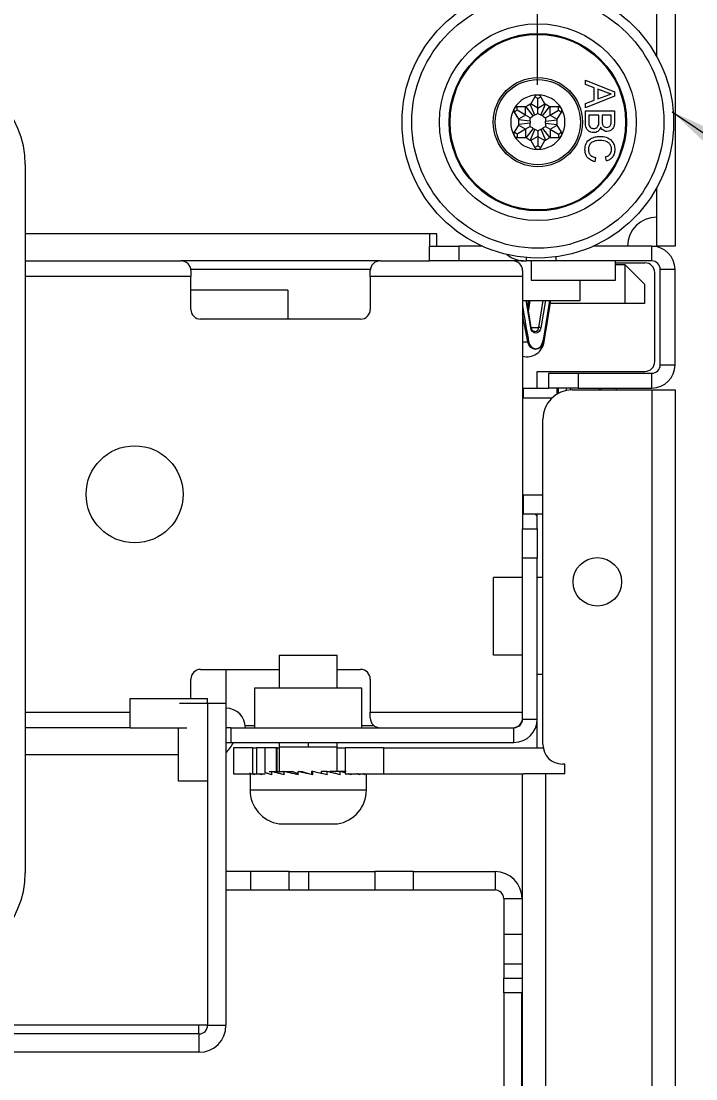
# Model space of a CAD drawing. Header units: inches. Extents: x 40138 to 76695, y -14500 to -5279.
# Drawn here: x 70982.1 to 71051.7, y -9862.7 to -9753.7 of the extents above; entities that cross this region are included whole.
import ezdxf

# ---------------------------------------------------------------- set-up
doc = ezdxf.new("R2010")
doc.units = ezdxf.units.IN
doc.header["$LTSCALE"] = 2
doc.header["$MEASUREMENT"] = 0
doc.header["$PDMODE"] = 35
doc.header["$PDSIZE"] = -1
doc.layers.add('M-ANNO-DIMS', color=7, linetype='Continuous', lineweight=13)
doc.layers.add('M-OBJECT-DETAILS', color=7, linetype='Continuous', lineweight=9)
doc.styles.get("Standard").update_dxf_attribs({"font": 'romans.shx', "width": 0.8})
doc.dimstyles.new('Details World Wide', dxfattribs={"dimscale": 4, "dimtxt": 4.5, "dimasz": 3.5, "dimexe": 0.75, "dimexo": 0.75, "dimgap": 0.75, "dimtad": 0, "dimtih": 1, "dimtoh": 1, "dimdec": 0, "dimzin": 4, "dimdsep": 46, "dimtxsty": 'Standard', "dimcen": 0, "dimclrd": 256, "dimclre": 256, "dimclrt": 256, "dimadec": 0, "dimazin": 1, "dimtfac": 1, "dimtdec": 0, "dimtmove": 0, "dimatfit": 3, "dimfxl": 1, "dimtolj": 1, "dimtzin": 0, "dimlwd": -1, "dimlwe": -1, "dimarcsym": 0})

# ---------------------------------------------------------------- blocks, each defined once
blk = doc.blocks.new('*D33')
at = {"layer": 'Defpoints', "color": 0, "transparency": 16777216}
for p in [(71035.34, -9493.65), (70465.04, -9763.25), (71035.34, -9763.25)]:
    blk.add_point(p, dxfattribs=at)
at = {"layer": 'M-ANNO-DIMS', "transparency": 16777216}
for p, q in [((70465.04, -9760.25), (70465.04, -9490.65)), ((71035.34, -9760.25), (71035.34, -9490.65)), ((70479.04, -9493.65), (70634.51, -9493.65)), ((71021.34, -9493.65), (70853.08, -9493.65))]:
    blk.add_line(p, q, dxfattribs=at)
for points in [[(70479.04, -9491.32), (70479.04, -9495.99), (70465.04, -9493.65)], [(71021.34, -9491.32), (71021.34, -9495.99), (71035.34, -9493.65)]]:
    blk.add_solid(points, dxfattribs=at)
at = {"layer": 'M-ANNO-DIMS', "transparency": 16777216, "insert": (70743.8, -9493.65), "char_height": 18, "attachment_point": 5}
blk.add_mtext('\\A1;570\\P [22.45]\\PLEVELING FEET\\PCENTER TO CENTER', dxfattribs=at)
blk = doc.blocks.new('*D68')
at = {"layer": 'Defpoints', "color": 0, "transparency": 16777216}
for p in [(70845.16, -9721.8), (71341.85, -9721.8), (70845.22, -10827.97)]:
    blk.add_point(p, dxfattribs=at)
at = {"layer": 'M-ANNO-DIMS', "transparency": 16777216}
for p, q in [((70848.16, -9721.8), (71344.85, -9721.8)), ((71341.85, -9735.8), (71341.85, -10095.97)), ((71341.85, -10813.97), (71341.85, -10159.4)), ((70848.22, -10827.97), (71344.85, -10827.97))]:
    blk.add_line(p, q, dxfattribs=at)
for points in [[(71339.51, -9735.8), (71344.18, -9735.8), (71341.85, -9721.8)], [(71339.51, -10813.97), (71344.18, -10813.97), (71341.85, -10827.97)]]:
    blk.add_solid(points, dxfattribs=at)
at = {"layer": 'M-ANNO-DIMS', "transparency": 16777216, "insert": (71341.85, -10127.69), "char_height": 18, "attachment_point": 5}
blk.add_mtext('\\A1;1106\\P [43.55]', dxfattribs=at)

msp = doc.modelspace()

# ---------------------------------------------------------------- linework, layer by layer
at = {"layer": 'M-OBJECT-DETAILS', "linetype": 'Continuous', "lineweight": 0}
for p, q in [((71047.623, -9752.739), (71047.623, -9757.322)), ((71040.273, -9759.767), (71043.273, -9760.958)), ((71040.273, -9760.215), (71040.273, -9759.767)), ((71041.196, -9760.557), (71040.273, -9760.215)), ((71041.196, -9761.836), (71041.196, -9760.557)), ((71042.373, -9760.991), (71041.543, -9760.684)), ((71041.543, -9760.684), (71041.543, -9761.708)), ((71043.273, -9760.958), (71043.273, -9761.435)), ((71035.061, -9763.364), (71034.593, -9762.259)), ((71035.068, -9761.477), (71034.64, -9762.217)), ((71035.373, -9762.64), (71034.64, -9762.217)), ((71035.373, -9761.653), (71035.068, -9761.477)), ((71035.373, -9761.653), (71035.679, -9761.477)), ((71035.373, -9762.64), (71035.373, -9761.653)), ((71035.373, -9762.64), (71036.106, -9762.217)), ((71036.106, -9762.217), (71035.679, -9761.477)), ((71035.686, -9763.364), (71036.154, -9762.259)), ((71043.273, -9761.435), (71040.273, -9762.626)), ((71040.273, -9762.177), (71041.196, -9761.836)), ((71040.273, -9762.626), (71040.273, -9762.177)), ((71041.543, -9761.708), (71042.331, -9761.417)), ((71033.254, -9762.877), (71032.949, -9763.053)), ((71032.949, -9763.053), (71033.376, -9763.793)), ((71033.254, -9762.877), (71033.254, -9762.524)), ((71034.109, -9763.37), (71033.254, -9762.877)), ((71034.109, -9763.37), (71033.376, -9763.793)), ((71034.109, -9763.37), (71034.109, -9762.524)), ((71034.573, -9763.638), (71034.109, -9763.37)), ((71034.892, -9763.461), (71034.169, -9762.503)), ((71035.373, -9763.176), (71035.373, -9762.64)), ((71035.855, -9763.461), (71036.578, -9762.503)), ((71036.174, -9763.638), (71036.638, -9763.37)), ((71036.638, -9763.37), (71036.638, -9762.524)), ((71036.638, -9763.37), (71037.492, -9762.877)), ((71036.638, -9763.37), (71037.371, -9763.793)), ((71037.371, -9763.793), (71037.798, -9763.053)), ((71037.492, -9762.877), (71037.492, -9762.524)), ((71037.492, -9762.877), (71037.798, -9763.053)), ((71040.273, -9762.946), (71043.273, -9762.946)), ((71040.273, -9764.072), (71040.273, -9762.946)), ((71040.62, -9763.369), (71040.62, -9764.079)), ((71041.658, -9763.369), (71040.62, -9763.369)), ((71041.658, -9764.03), (71041.658, -9763.369)), ((71042.004, -9763.369), (71042.004, -9763.988)), ((71042.927, -9763.369), (71042.004, -9763.369)), ((71042.927, -9763.941), (71042.927, -9763.369)), ((71043.273, -9762.946), (71043.273, -9764.069)), ((71033.376, -9764.407), (71032.949, -9765.147)), ((71034.109, -9764.83), (71033.376, -9764.407)), ((71034.579, -9764.002), (71033.388, -9763.855)), ((71034.579, -9764.198), (71033.388, -9764.345)), ((71034.573, -9764.562), (71034.109, -9764.83)), ((71036.167, -9764.002), (71037.358, -9763.855)), ((71036.167, -9764.198), (71037.358, -9764.345)), ((71036.174, -9764.562), (71036.638, -9764.83)), ((71036.638, -9764.83), (71037.371, -9764.407)), ((71037.798, -9765.147), (71037.371, -9764.407)), ((71033.254, -9765.324), (71032.949, -9765.147)), ((71034.109, -9764.83), (71033.254, -9765.324)), ((71033.254, -9765.324), (71033.254, -9765.677)), ((71034.109, -9764.83), (71034.109, -9765.677)), ((71034.892, -9764.739), (71034.169, -9765.697)), ((71035.061, -9764.837), (71034.593, -9765.941)), ((71035.373, -9765.56), (71034.64, -9765.984)), ((71035.373, -9765.024), (71035.373, -9765.56)), ((71035.373, -9765.56), (71035.373, -9766.547)), ((71035.373, -9765.56), (71036.106, -9765.984)), ((71035.686, -9764.837), (71036.154, -9765.941)), ((71035.855, -9764.739), (71036.578, -9765.697)), ((71036.638, -9764.83), (71037.492, -9765.324)), ((71036.638, -9764.83), (71036.638, -9765.677)), ((71037.492, -9765.324), (71037.798, -9765.147)), ((71037.492, -9765.324), (71037.492, -9765.677)), ((71034.64, -9765.984), (71035.068, -9766.724)), ((71035.373, -9766.547), (71035.068, -9766.724)), ((71035.373, -9766.547), (71035.679, -9766.724)), ((71035.679, -9766.724), (71036.106, -9765.984)), ((71041.332, -9767.754), (71041.234, -9768.177)), ((71042.44, -9768.1), (71042.349, -9767.677)), ((70982.52, -9768.455), (70982.52, -9841.455)), ((71047.623, -9770.878), (71047.623, -9776.881)), ((71024.97, -9775.614), (71024.22, -9775.614)), ((71024.22, -9775.614), (71024.22, -9776.881)), ((71024.97, -9776.881), (71024.97, -9775.614)), ((71024.22, -9778.4), (71024.22, -9776.881)), ((71024.22, -9776.881), (71027.22, -9776.881)), ((71027.22, -9776.881), (71027.22, -9778.4)), ((71029.66, -9776.881), (71027.22, -9776.881)), ((71047.112, -9776.881), (71041.087, -9776.881)), ((71047.112, -9776.881), (71047.623, -9776.881)), ((71047.112, -9778.4), (71047.112, -9776.881)), ((71027.22, -9778.4), (71024.22, -9778.4)), ((71033.22, -9778.4), (71027.22, -9778.4)), ((71033.22, -9778.4), (71033.22, -9778.285)), ((71033.896, -9778.4), (71033.22, -9778.4)), ((71034.22, -9778.4), (71034.201, -9778.051)), ((71034.22, -9778.4), (71034.22, -9778.053)), ((71037.22, -9778.4), (71034.22, -9778.4)), ((71034.67, -9778.4), (71034.67, -9780.4)), ((71037.22, -9777.978), (71037.22, -9778.4)), ((71047.112, -9778.4), (71037.22, -9778.4)), ((71043.37, -9780.4), (71043.37, -9778.4)), ((71043.37, -9778.601), (71046.42, -9778.601)), ((71044.376, -9778.803), (71043.37, -9778.803)), ((71033.801, -9779.4), (71033.801, -9780)), ((71034.67, -9780.4), (71039.02, -9780.4)), ((71039.02, -9780.4), (71043.37, -9780.4)), ((71008.7, -9819.022), (71008.7, -9822.423)), ((71008.7, -9819.022), (71011.7, -9819.022)), ((71011.7, -9819.022), (71014.7, -9819.022)), ((71014.7, -9822.423), (71014.7, -9819.022)), ((71000.601, -9820.503), (71008.7, -9820.503)), ((71003.22, -9820.503), (71003.22, -9824.003)), ((71014.7, -9820.503), (71017.101, -9820.503)), ((70999.601, -9823.503), (70999.601, -9821.503)), ((71006.175, -9822.423), (71006.175, -9826.503)), ((71017.225, -9822.423), (71006.175, -9822.423)), ((71017.225, -9826.503), (71017.225, -9822.423)), ((71018.101, -9821.503), (71018.101, -9824.903)), ((70993.323, -9823.503), (71001.323, -9823.503)), ((70993.323, -9826.503), (70993.323, -9823.503)), ((71001.323, -9824.003), (71001.323, -9823.503)), ((71001.323, -9824.003), (70998.423, -9824.003)), ((71003.22, -9824.003), (71001.323, -9824.003)), ((71018.101, -9825.503), (71018.101, -9824.903)), ((70993.323, -9826.503), (70999.191, -9826.503)), ((70998.323, -9832.003), (70998.323, -9826.503)), ((71003.72, -9826.503), (71003.22, -9826.503)), ((71003.72, -9826.503), (71003.72, -9828.022)), ((71006.175, -9826.304), (71005.21, -9826.304)), ((71018.503, -9826.304), (71017.225, -9826.304)), ((71003.22, -9828.022), (71003.72, -9828.022)), ((71004.001, -9828.595), (71004.001, -9831.252)), ((71006.001, -9828.595), (71004.001, -9828.595)), ((71006.001, -9831.252), (71006.001, -9828.595)), ((71006.001, -9828.595), (71006.364, -9828.595)), ((71006.364, -9828.595), (71006.364, -9831.252)), ((71007.271, -9828.595), (71006.364, -9828.595)), ((71008.408, -9828.595), (71007.271, -9828.595)), ((71007.271, -9831.147), (71007.271, -9828.595)), ((71008.501, -9828.595), (71008.408, -9828.595)), ((71008.408, -9828.595), (71008.408, -9831.022)), ((71008.501, -9831.022), (71008.501, -9828.595)), ((71008.501, -9828.595), (71008.7, -9828.595)), ((71008.7, -9828.022), (71008.7, -9828.522)), ((71008.7, -9828.522), (71008.7, -9831.022)), ((71011.7, -9828.522), (71008.7, -9828.522)), ((71011.7, -9828.022), (71011.7, -9828.522)), ((71014.7, -9828.522), (71011.7, -9828.522)), ((71014.7, -9828.522), (71014.7, -9828.022)), ((71014.7, -9831.022), (71014.7, -9828.522)), ((71014.7, -9828.595), (71015.501, -9828.595)), ((71015.501, -9828.595), (71015.501, -9831.252)), ((71019.501, -9828.595), (71015.501, -9828.595)), ((71019.501, -9831.252), (71019.501, -9828.595)), ((71007.658, -9831.022), (71008.45, -9831.022)), ((71007.952, -9831.359), (71007.952, -9831.022)), ((71007.952, -9831.022), (71009.16, -9831.022)), ((71009.235, -9831.051), (71009.16, -9831.022)), ((71009.235, -9831.359), (71009.235, -9831.022)), ((71009.235, -9831.022), (71010.029, -9831.022)), ((71010.673, -9831.244), (71010.029, -9831.022)), ((71010.673, -9831.359), (71010.673, -9831.022)), ((71010.673, -9831.022), (71011.004, -9831.022)), ((71011.632, -9831.23), (71011.004, -9831.022)), ((71012.022, -9831.022), (71012.022, -9831.359)), ((71012.175, -9831.022), (71012.022, -9831.022)), ((71012.175, -9831.359), (71012.175, -9831.022)), ((71013.02, -9831.022), (71013.02, -9831.214)), ((71013.648, -9831.022), (71013.02, -9831.022)), ((71013.648, -9831.359), (71013.648, -9831.022)), ((71013.936, -9831.022), (71013.936, -9831.092)), ((71014.998, -9831.022), (71013.936, -9831.022)), ((71015.623, -9831.022), (71014.71, -9831.022)), ((71014.998, -9831.359), (71014.998, -9831.022)), ((71015.501, -9831.163), (71014.998, -9831.022)), ((71015.623, -9831.022), (71015.296, -9831.022)), ((71001.323, -9832.003), (70998.323, -9832.003)), ((71004.001, -9831.252), (71006.001, -9831.252)), ((71005.7, -9831.252), (71005.7, -9832.922)), ((71005.761, -9831.359), (71005.761, -9831.252)), ((71006.001, -9831.252), (71006.364, -9831.252)), ((71006.159, -9831.359), (71006.159, -9831.252)), ((71006.364, -9831.252), (71007.271, -9831.252)), ((71006.905, -9831.359), (71006.905, -9831.252)), ((71015.501, -9831.252), (71019.501, -9831.252)), ((71016.141, -9831.359), (71016.141, -9831.252)), ((71017.005, -9831.359), (71017.005, -9831.252)), ((71017.536, -9831.359), (71017.536, -9831.252)), ((71017.7, -9831.359), (71017.7, -9831.252)), ((71017.7, -9832.922), (71017.7, -9831.337)), ((71005.7, -9832.922), (71011.7, -9832.922)), ((71011.7, -9832.922), (71017.7, -9832.922))]:
    msp.add_line(p, q, dxfattribs=at)
at = {"layer": 'M-OBJECT-DETAILS', "linetype": 'Continuous', "lineweight": 5}
for p, q in [((71049.52, -9752.739), (71049.52, -9776.881)), ((71024.22, -9775.614), (70982.52, -9775.614)), ((71049.52, -9776.881), (71047.623, -9776.881)), ((70982.52, -9778.4), (70998.601, -9778.4)), ((71019.101, -9778.4), (70998.601, -9778.4)), ((71019.101, -9778.4), (71024.22, -9778.4)), ((71044.376, -9782.803), (71044.376, -9778.803)), ((71018.108, -9779.289), (70999.595, -9779.289)), ((70999.601, -9779.4), (70999.601, -9780)), ((71018.101, -9780), (71018.101, -9779.4)), ((71047.42, -9788.782), (71047.42, -9779.601)), ((71048.001, -9789.092), (71048.001, -9779.289)), ((71049.52, -9779.289), (71048.001, -9779.289)), ((71049.52, -9789.092), (71049.52, -9779.289)), ((70999.601, -9780), (70982.52, -9780)), ((70999.601, -9783.4), (70999.601, -9780)), ((71018.101, -9780), (71018.101, -9783.4)), ((71033.801, -9780), (71018.101, -9780)), ((71033.801, -9780), (71033.801, -9806.022)), ((71039.745, -9782.48), (71039.745, -9780.4)), ((71046.376, -9780.803), (71046.376, -9782.803)), ((71009.601, -9781.4), (70999.601, -9781.4)), ((71009.601, -9781.4), (71009.601, -9784.4)), ((71033.801, -9782.48), (71039.745, -9782.48)), ((71034.634, -9785.285), (71034.179, -9782.48)), ((71034.688, -9785.261), (71034.236, -9782.48)), ((71034.346, -9783.156), (71034.468, -9782.48)), ((71035.486, -9785.254), (71035.937, -9782.48)), ((71036.15, -9782.48), (71035.695, -9785.285)), ((71036.607, -9782.48), (71036.559, -9782.738)), ((71044.376, -9782.803), (71036.619, -9782.803)), ((71046.376, -9782.803), (71044.376, -9782.803)), ((71036.02, -9786.734), (71036.533, -9783.369)), ((71017.101, -9784.4), (71000.601, -9784.4)), ((71034.687, -9785.254), (71035.486, -9785.254)), ((71033.801, -9786.734), (71034.341, -9786.734)), ((71035.952, -9786.734), (71036.02, -9786.734)), ((71048.001, -9789.092), (71049.52, -9789.092)), ((71035.32, -9789.782), (71046.42, -9789.782)), ((71035.32, -9791.5), (71035.32, -9789.782)), ((71036.52, -9791.5), (71036.52, -9789.981)), ((71036.52, -9789.981), (71039.52, -9789.981)), ((71039.52, -9789.981), (71039.52, -9791.5)), ((71039.52, -9789.981), (71047.112, -9789.981)), ((71047.112, -9791.5), (71047.112, -9789.981)), ((71033.9, -9791.5), (71036.52, -9791.5)), ((71033.9, -9792.5), (71033.9, -9791.5)), ((71039.52, -9791.5), (71036.52, -9791.5)), ((71037.316, -9791.5), (71037.316, -9792.153)), ((71037.475, -9791.5), (71037.475, -9792.061)), ((71038.306, -9791.5), (71038.306, -9791.76)), ((71038.736, -9791.5), (71038.736, -9791.705)), ((71038.901, -9791.7), (71047.112, -9791.7)), ((71039.52, -9791.5), (71047.112, -9791.5)), ((71041.73, -9791.7), (71041.736, -9791.5)), ((71041.913, -9791.7), (71041.913, -9791.5)), ((71043.499, -9791.7), (71043.499, -9791.5)), ((71047.112, -9791.7), (71047.112, -10759.2)), ((71047.112, -9791.7), (71049.52, -9791.7)), ((71049.52, -9791.7), (71049.52, -10759.2)), ((71033.801, -9792.5), (71036.801, -9792.5)), ((71036.801, -9792.5), (71036.801, -9792.558)), ((71035.901, -9828.252), (71035.901, -9794.7)), ((71033.801, -9802.5), (71035.901, -9802.5)), ((71033.9, -9804.5), (71033.9, -9802.5)), ((71033.801, -9804.022), (71033.9, -9804.025)), ((71035.901, -9804.5), (71033.9, -9804.5)), ((71035.32, -9806.022), (71035.32, -9804.5)), ((71033.801, -9806.022), (71035.32, -9806.022)), ((71033.801, -9809.022), (71033.801, -9806.022)), ((71035.32, -9806.022), (71035.32, -9809.022)), ((71035.32, -9809.022), (71033.801, -9809.022)), ((71033.801, -9825.614), (71033.801, -9809.022)), ((71035.32, -9825.614), (71035.32, -9809.022)), ((71030.801, -9819.022), (71030.801, -9811.022)), ((71033.801, -9811.022), (71030.801, -9811.022)), ((71035.32, -9811), (71035.901, -9811)), ((71033.801, -9819.022), (71030.801, -9819.022)), ((71035.32, -9821), (71035.901, -9821)), ((71001.323, -9824.003), (71001.323, -9857.171)), ((71003.22, -9824.003), (71003.22, -9857.171)), ((70982.52, -9824.903), (70993.323, -9824.903)), ((71018.101, -9824.903), (71033.801, -9824.903)), ((71033.801, -9825.614), (71035.32, -9825.614)), ((71035.32, -9828.595), (71035.32, -9825.614)), ((70993.323, -9826.503), (70982.52, -9826.503)), ((71003.72, -9826.503), (71032.912, -9826.503)), ((71032.912, -9828.022), (71032.912, -9826.503)), ((71033.473, -9826.304), (71033.4, -9826.304)), ((71003.72, -9828.022), (71032.912, -9828.022)), ((71019.501, -9828.595), (71035.931, -9828.595)), ((70998.323, -9829.289), (70982.52, -9829.289)), ((71038.159, -9830.252), (71037.901, -9830.252)), ((71038.159, -9831.252), (71038.159, -9830.252)), ((71019.501, -9831.252), (71033.921, -9831.252)), ((71033.751, -9831.252), (71033.751, -10260.95)), ((71036.159, -9831.252), (71033.921, -9831.252)), ((71036.159, -9831.252), (71036.159, -10260.95)), ((71038.159, -9831.252), (71036.159, -9831.252)), ((71008.7, -9836.422), (71011.7, -9836.422)), ((71011.7, -9836.422), (71014.7, -9836.422)), ((71005.751, -9841.334), (71003.22, -9841.334)), ((71005.751, -9841.334), (71005.751, -9843.231)), ((71009.751, -9841.334), (71005.751, -9841.334)), ((71009.751, -9843.231), (71009.751, -9841.334)), ((71009.751, -9841.334), (71011.751, -9841.334)), ((71011.751, -9843.231), (71011.751, -9841.334)), ((71011.751, -9841.334), (71018.568, -9841.334)), ((71018.568, -9841.334), (71018.568, -9843.231)), ((71022.568, -9841.334), (71018.568, -9841.334)), ((71022.568, -9843.231), (71022.568, -9841.334)), ((71022.568, -9841.334), (71030.965, -9841.334)), ((71030.965, -9841.334), (71030.965, -9843.231)), ((71003.22, -9843.231), (71005.751, -9843.231)), ((71005.751, -9843.231), (71009.751, -9843.231)), ((71009.751, -9843.231), (71011.751, -9843.231)), ((71011.751, -9843.231), (71018.568, -9843.231)), ((71018.568, -9843.231), (71022.568, -9843.231)), ((71022.568, -9843.231), (71030.965, -9843.231)), ((71031.854, -9844.12), (71033.751, -9844.12)), ((71031.854, -9844.12), (71031.854, -9847.834)), ((71033.751, -9847.834), (71031.854, -9847.834)), ((71031.854, -9847.834), (71031.854, -9850.834)), ((71031.854, -9850.834), (71033.751, -9850.834)), ((71031.854, -9850.834), (71031.854, -9852.334)), ((71031.854, -9852.334), (71033.751, -9852.334)), ((71031.854, -9853.834), (71031.854, -9852.334)), ((71033.688, -9853.834), (71031.854, -9853.834)), ((71031.854, -9853.834), (71031.854, -9886.084)), ((71033.688, -9853.834), (71033.688, -9886.084)), ((71033.751, -9853.834), (71033.688, -9853.834)), ((71000.434, -9857.171), (70897.22, -9857.171)), ((71000.434, -9858.06), (71000.434, -9857.171)), ((71001.323, -9857.171), (71000.434, -9857.171)), ((71001.323, -9857.171), (71003.22, -9857.171)), ((71000.434, -9858.06), (70500.006, -9858.06)), ((71000.434, -9858.06), (71000.434, -9859.957)), ((71000.434, -9859.957), (70500.006, -9859.957))]:
    msp.add_line(p, q, dxfattribs=at)
at = {"layer": 'M-OBJECT-DETAILS', "linetype": 'Continuous', "lineweight": 0, "flags": 128}
msp.add_lwpolyline([(71044.376, -9778.803), (71044.767, -9779.193), (71045.142, -9779.568), (71045.488, -9779.914), (71045.791, -9780.217), (71046.039, -9780.466), (71046.224, -9780.651), (71046.338, -9780.765), (71046.376, -9780.803)], dxfattribs=at)
at = {"layer": 'M-OBJECT-DETAILS', "linetype": 'Continuous', "lineweight": 5, "flags": 128}
for points in [[(71034.634, -9785.285), (71034.655, -9785.279), (71034.671, -9785.273), (71034.682, -9785.268), (71034.687, -9785.263), (71034.688, -9785.261)], [(71035.695, -9785.285), (71035.627, -9785.505), (71035.506, -9785.683), (71035.346, -9785.799), (71035.165, -9785.84), (71034.983, -9785.799), (71034.823, -9785.683), (71034.702, -9785.505), (71034.634, -9785.285)], [(71035.952, -9786.734), (71035.841, -9787.054), (71035.655, -9787.31), (71035.415, -9787.476), (71035.147, -9787.533), (71034.878, -9787.476), (71034.638, -9787.31), (71034.452, -9787.054), (71034.341, -9786.734)], [(71034.425, -9786.712), (71034.528, -9787.005), (71034.698, -9787.24), (71034.918, -9787.392), (71035.165, -9787.445), (71035.411, -9787.392), (71035.631, -9787.24), (71035.802, -9787.005), (71035.904, -9786.712)], [(71035.099, -9804.5), (71035.216, -9804.608), (71035.32, -9804.721)]]:
    msp.add_lwpolyline(points, dxfattribs=at)
at = {"layer": 'M-OBJECT-DETAILS', "linetype": 'Continuous', "lineweight": 5}
for centre, radius in [((71035.373, -9764.1), 14), ((70993.801, -9802.452), 5), ((71041.507, -9811.476), 2.5)]:
    msp.add_circle(centre, radius, dxfattribs=at)
at = {"layer": 'M-OBJECT-DETAILS', "linetype": 'Continuous', "lineweight": 0}
for radius in [13, 10.15, 9.15, 9.05, 4.6, 4.4]:
    msp.add_circle((71035.373, -9764.1), radius, dxfattribs=at)
for centre, radius, start, end in [((70973.02, -9768.455), 9.5, 0, 90), ((71035.373, -9764.1), 2.8, 90, 150), ((71035.373, -9764.1), 2.8, 30, 90), ((71035.373, -9764.1), 2, 112.97323, 127.02677), ((71035.373, -9764.1), 2, 52.97323, 67.02677), ((71035.373, -9764.1), 2.8, 150, 210), ((71034.109, -9762.424), 1.3, 290.914, 307.02677), ((71035.373, -9764.1), 0.8, 112.97323, 127.02677), ((71034.554, -9762.167), 1.3, 292.97323, 309.086), ((71036.193, -9762.167), 1.3, 230.914, 247.02677), ((71035.373, -9764.1), 0.8, 52.97323, 67.02677), ((71036.638, -9762.424), 1.3, 232.97323, 249.086), ((71035.373, -9764.1), 2.8, 330, 30), ((71035.373, -9764.1), 2, 172.97323, 187.02677), ((71033.289, -9763.843), 1.3, 352.97323, 9.086), ((71035.373, -9764.1), 0.8, 172.97323, 187.02677), ((71033.289, -9764.357), 1.3, 350.914, 7.02677), ((71034.109, -9765.777), 1.3, 52.97323, 69.086), ((71036.638, -9765.777), 1.3, 110.914, 127.02677), ((71037.458, -9763.843), 1.3, 170.914, 187.02677), ((71037.458, -9764.357), 1.3, 172.97323, 189.086), ((71035.373, -9764.1), 0.8, 352.97323, 7.02677), ((71035.373, -9764.1), 2, 352.97323, 7.02677), ((71035.373, -9764.1), 2.8, 210, 270), ((71035.373, -9764.1), 2, 232.97323, 247.02677), ((71035.373, -9764.1), 0.8, 232.97323, 247.02677), ((71034.554, -9766.034), 1.3, 50.914, 67.02677), ((71036.193, -9766.034), 1.3, 112.97323, 129.086), ((71035.373, -9764.1), 2.8, 270, 330), ((71035.373, -9764.1), 0.8, 292.97323, 307.02677), ((71035.373, -9764.1), 2, 292.97323, 307.02677), ((71047.623, -9776.881), 3, 90, 180), ((71034.058, -9775.404), 3, 230.6953, 273.09739), ((71032.801, -9779.4), 1, 0, 90), ((71046.42, -9779.601), 1, 0, 90), ((71047.112, -9779.289), 0.889, 0, 90), ((71000.601, -9821.503), 1, 90, 180), ((71017.101, -9821.503), 1, 0, 90), ((71003.22, -9826.503), 2, 0, 90), ((71019.101, -9825.503), 1, 180, 270), ((71001.242, -9826.801), 3, 311.26946, 335.97937), ((70973.02, -9841.455), 9.5, 270, 0)]:
    msp.add_arc(centre, radius, start, end, dxfattribs=at)
at = {"layer": 'M-OBJECT-DETAILS', "linetype": 'Continuous', "lineweight": 5}
for centre, radius, start, end in [((71047.112, -9779.289), 2.408, 0, 90), ((70998.601, -9779.4), 1, 0, 90), ((71019.101, -9779.4), 1, 90, 180), ((71000.601, -9783.4), 1, 180, 270), ((71017.101, -9783.4), 1, 270, 0), ((71035.017, -9785.223), 0.47, 277.41662, 356.22955), ((71035.454, -9786.201), 0.948, 75.23998, 88.01175), ((71034.22, -9786.46), 1.821, 256.69558, 351.34132), ((71034.192, -9786.01), 0.74, 281.58068, 288.35762), ((71035.859, -9786.871), 0.166, 55.67343, 74.1495), ((71046.42, -9788.782), 1, 270, 0), ((71047.112, -9789.092), 0.889, 270, 0), ((71047.112, -9789.092), 2.408, 270, 0), ((71038.901, -9794.7), 3, 90, 180), ((71032.801, -9825.503), 1, 270, 0), ((71032.912, -9825.614), 0.889, 270, 0), ((71032.912, -9825.614), 2.408, 270, 0), ((71037.901, -9828.252), 2, 180, 270), ((71009.242, -9832.922), 3.542, 180, 261.20259), ((71014.159, -9832.922), 3.542, 278.79741, 0), ((71030.965, -9844.12), 2.786, 0, 90), ((71030.965, -9844.12), 0.889, 0, 90), ((71000.434, -9857.171), 2.786, 270, 0), ((71000.434, -9857.171), 0.889, 270, 0)]:
    msp.add_arc(centre, radius, start, end, dxfattribs=at)
msp.add_ellipse((71035.039, -9782.778), major_axis=(0.974, 5.951), ratio=0.0877724, start_param=1.5350363, end_param=1.6998007, dxfattribs=at)
at = {"layer": 'M-OBJECT-DETAILS', "linetype": 'Continuous', "lineweight": 0}
for points, knots in [([(71035.373, -9761.3), (71035.341, -9761.303), (71035.273, -9761.308), (71035.178, -9761.353), (71035.109, -9761.413), (71035.079, -9761.459), (71035.068, -9761.477)], [0, 0, 0, 0, 0.25222438, 0.53062413, 0.82353491, 1, 1, 1, 1]), ([(71035.679, -9761.477), (71035.656, -9761.445), (71035.611, -9761.381), (71035.504, -9761.318), (71035.42, -9761.301), (71035.377, -9761.3), (71035.373, -9761.3)], [0, 0, 0, 0, 0.3318681, 0.6656758, 0.9705103, 1, 1, 1, 1]), ([(71042.331, -9761.417), (71042.442, -9761.376), (71042.641, -9761.302), (71042.84, -9761.228), (71042.927, -9761.196)], [0, 0, 0, 0, 0.5600134, 1, 1, 1, 1]), ([(71042.927, -9761.196), (71042.82, -9761.168), (71042.629, -9761.117), (71042.451, -9761.03), (71042.373, -9760.991)], [0, 0, 0, 0, 0.55992018, 1, 1, 1, 1]), ([(71034.64, -9762.217), (71034.635, -9762.225), (71034.624, -9762.241), (71034.605, -9762.253), (71034.594, -9762.258), (71034.593, -9762.259)], [0, 0, 0, 0, 0.4727432, 0.9181633, 1, 1, 1, 1]), ([(71036.154, -9762.259), (71036.145, -9762.254), (71036.127, -9762.245), (71036.113, -9762.228), (71036.107, -9762.218), (71036.106, -9762.217)], [0, 0, 0, 0, 0.4537035, 0.908807, 1, 1, 1, 1]), ([(71032.949, -9762.7), (71032.935, -9762.729), (71032.905, -9762.791), (71032.897, -9762.896), (71032.914, -9762.986), (71032.939, -9763.035), (71032.949, -9763.053)], [0, 0, 0, 0, 0.2521764, 0.5306062, 0.8235872, 1, 1, 1, 1]), ([(71033.254, -9762.524), (71033.215, -9762.527), (71033.137, -9762.535), (71033.03, -9762.596), (71032.972, -9762.66), (71032.95, -9762.697), (71032.949, -9762.7)], [0, 0, 0, 0, 0.33197119, 0.66569436, 0.97058604, 1, 1, 1, 1]), ([(71034.109, -9762.524), (71033.856, -9762.524), (71033.568, -9762.524), (71033.288, -9762.524), (71033.254, -9762.524)], [0, 0, 0, 0, 0.8801593, 1, 1, 1, 1]), ([(71034.169, -9762.503), (71034.161, -9762.509), (71034.143, -9762.519), (71034.122, -9762.523), (71034.111, -9762.524), (71034.109, -9762.524)], [0, 0, 0, 0, 0.4530762, 0.908436, 1, 1, 1, 1]), ([(71036.638, -9762.524), (71036.628, -9762.523), (71036.609, -9762.521), (71036.589, -9762.511), (71036.579, -9762.504), (71036.578, -9762.503)], [0, 0, 0, 0, 0.4732217, 0.9188664, 1, 1, 1, 1]), ([(71037.492, -9762.524), (71037.249, -9762.524), (71036.967, -9762.524), (71036.678, -9762.524), (71036.638, -9762.524)], [0, 0, 0, 0, 0.8636285, 1, 1, 1, 1]), ([(71037.798, -9762.7), (71037.78, -9762.673), (71037.741, -9762.617), (71037.655, -9762.558), (71037.568, -9762.527), (71037.513, -9762.525), (71037.492, -9762.524)], [0, 0, 0, 0, 0.2522251, 0.5305794, 0.8235779, 1, 1, 1, 1]), ([(71037.798, -9763.053), (71037.815, -9763.018), (71037.847, -9762.946), (71037.848, -9762.823), (71037.821, -9762.74), (71037.8, -9762.703), (71037.798, -9762.7)], [0, 0, 0, 0, 0.3319571, 0.6658297, 0.9705309, 1, 1, 1, 1]), ([(71033.376, -9763.793), (71033.38, -9763.802), (71033.388, -9763.82), (71033.39, -9763.842), (71033.389, -9763.854), (71033.388, -9763.855)], [0, 0, 0, 0, 0.4725689, 0.9181169, 1, 1, 1, 1]), ([(71033.388, -9764.345), (71033.389, -9764.355), (71033.389, -9764.375), (71033.382, -9764.395), (71033.377, -9764.405), (71033.376, -9764.407)], [0, 0, 0, 0, 0.4530045, 0.9094576, 1, 1, 1, 1]), ([(71037.371, -9764.407), (71037.367, -9764.398), (71037.359, -9764.38), (71037.357, -9764.358), (71037.358, -9764.347), (71037.358, -9764.345)], [0, 0, 0, 0, 0.4734226, 0.9190111, 1, 1, 1, 1]), ([(71037.358, -9763.855), (71037.358, -9763.845), (71037.357, -9763.825), (71037.365, -9763.805), (71037.37, -9763.795), (71037.371, -9763.793)], [0, 0, 0, 0, 0.4538745, 0.909464, 1, 1, 1, 1]), ([(71041.133, -9765.177), (71041.034, -9765.168), (71040.836, -9765.149), (71040.568, -9765.003), (71040.296, -9764.654), (71040.283, -9764.312), (71040.273, -9764.072)], [0, 0, 0, 0, 0.1871418, 0.3743137, 0.5607988, 1, 1, 1, 1]), ([(71040.62, -9764.079), (71040.619, -9764.127), (71040.619, -9764.213), (71040.629, -9764.298), (71040.634, -9764.336)], [0, 0, 0, 0, 0.5600024, 1, 1, 1, 1]), ([(71040.634, -9764.336), (71040.65, -9764.402), (71040.683, -9764.533), (71040.82, -9764.672), (71040.98, -9764.744), (71041.086, -9764.751), (71041.139, -9764.754)], [0, 0, 0, 0, 0.28028815, 0.55900843, 0.77940092, 1, 1, 1, 1]), ([(71041.85, -9764.612), (71041.819, -9764.699), (71041.755, -9764.873), (71041.567, -9765.058), (71041.35, -9765.162), (71041.205, -9765.172), (71041.133, -9765.177)], [0, 0, 0, 0, 0.2802143, 0.5596729, 0.7797074, 1, 1, 1, 1]), ([(71041.139, -9764.754), (71041.224, -9764.745), (71041.353, -9764.731), (71041.496, -9764.633), (71041.656, -9764.429), (71041.657, -9764.208), (71041.658, -9764.03)], [0, 0, 0, 0, 0.2498026, 0.3755607, 0.5011556, 1, 1, 1, 1]), ([(71042.496, -9765.062), (71042.418, -9765.053), (71042.263, -9765.036), (71042.016, -9764.891), (71041.913, -9764.718), (71041.85, -9764.612)], [0, 0, 0, 0, 0.2803668, 0.5607962, 1, 1, 1, 1]), ([(71042.004, -9763.988), (71042.004, -9764.056), (71042.004, -9764.177), (71042.029, -9764.296), (71042.04, -9764.348)], [0, 0, 0, 0, 0.5603972, 1, 1, 1, 1]), ([(71042.04, -9764.348), (71042.059, -9764.396), (71042.098, -9764.492), (71042.243, -9764.617), (71042.377, -9764.63), (71042.458, -9764.639)], [0, 0, 0, 0, 0.2808668, 0.5610722, 1, 1, 1, 1]), ([(71042.458, -9764.639), (71042.54, -9764.63), (71042.662, -9764.616), (71042.8, -9764.524), (71042.942, -9764.321), (71042.934, -9764.11), (71042.927, -9763.941)], [0, 0, 0, 0, 0.24952281, 0.37502789, 0.50025097, 1, 1, 1, 1]), ([(71043.273, -9764.069), (71043.269, -9764.203), (71043.26, -9764.468), (71043.095, -9764.814), (71042.808, -9765.02), (71042.6, -9765.048), (71042.496, -9765.062)], [0, 0, 0, 0, 0.2810939, 0.5600278, 0.7801047, 1, 1, 1, 1]), ([(71032.949, -9765.147), (71032.932, -9765.183), (71032.899, -9765.254), (71032.899, -9765.378), (71032.926, -9765.46), (71032.947, -9765.497), (71032.949, -9765.5)], [0, 0, 0, 0, 0.3319584, 0.6656814, 0.9705308, 1, 1, 1, 1]), ([(71032.949, -9765.5), (71032.967, -9765.527), (71033.006, -9765.583), (71033.092, -9765.643), (71033.179, -9765.673), (71033.234, -9765.676), (71033.254, -9765.677)], [0, 0, 0, 0, 0.2522248, 0.5305787, 0.823507, 1, 1, 1, 1]), ([(71033.254, -9765.677), (71033.288, -9765.677), (71033.568, -9765.677), (71033.856, -9765.677), (71034.109, -9765.677)], [0, 0, 0, 0, 0.1198407, 1, 1, 1, 1]), ([(71034.109, -9765.677), (71034.119, -9765.677), (71034.138, -9765.679), (71034.158, -9765.689), (71034.168, -9765.696), (71034.169, -9765.697)], [0, 0, 0, 0, 0.4729873, 0.9188328, 1, 1, 1, 1]), ([(71036.578, -9765.697), (71036.586, -9765.691), (71036.603, -9765.681), (71036.625, -9765.677), (71036.636, -9765.677), (71036.638, -9765.677)], [0, 0, 0, 0, 0.452841, 0.9083966, 1, 1, 1, 1]), ([(71036.638, -9765.677), (71036.678, -9765.677), (71036.967, -9765.677), (71037.249, -9765.677), (71037.492, -9765.677)], [0, 0, 0, 0, 0.1363715, 1, 1, 1, 1]), ([(71037.492, -9765.677), (71037.531, -9765.673), (71037.61, -9765.666), (71037.717, -9765.605), (71037.775, -9765.54), (71037.796, -9765.503), (71037.798, -9765.5)], [0, 0, 0, 0, 0.3319892, 0.6658041, 0.9705445, 1, 1, 1, 1]), ([(71037.798, -9765.5), (71037.812, -9765.471), (71037.841, -9765.409), (71037.85, -9765.304), (71037.833, -9765.214), (71037.808, -9765.165), (71037.798, -9765.147)], [0, 0, 0, 0, 0.25232227, 0.53060257, 0.82358586, 1, 1, 1, 1]), ([(71040.235, -9766.952), (71040.251, -9766.727), (71040.284, -9766.279), (71040.74, -9765.805), (71041.275, -9765.599), (71041.622, -9765.574), (71041.796, -9765.562)], [0, 0, 0, 0, 0.2799419, 0.5580868, 0.7789185, 1, 1, 1, 1]), ([(71041.796, -9765.562), (71042.012, -9765.578), (71042.444, -9765.61), (71042.974, -9765.944), (71043.265, -9766.435), (71043.296, -9766.774), (71043.312, -9766.944)], [0, 0, 0, 0, 0.2804989, 0.5595794, 0.7796057, 1, 1, 1, 1]), ([(71034.593, -9765.941), (71034.602, -9765.946), (71034.619, -9765.956), (71034.634, -9765.972), (71034.639, -9765.982), (71034.64, -9765.984)], [0, 0, 0, 0, 0.4537035, 0.908807, 1, 1, 1, 1]), ([(71035.068, -9766.724), (71035.09, -9766.755), (71035.136, -9766.82), (71035.242, -9766.882), (71035.327, -9766.9), (71035.37, -9766.9), (71035.373, -9766.9)], [0, 0, 0, 0, 0.33194257, 0.665713, 0.97051362, 1, 1, 1, 1]), ([(71035.373, -9766.9), (71035.406, -9766.897), (71035.474, -9766.892), (71035.569, -9766.847), (71035.638, -9766.787), (71035.668, -9766.741), (71035.679, -9766.724)], [0, 0, 0, 0, 0.2522122, 0.5305914, 0.8235434, 1, 1, 1, 1]), ([(71036.106, -9765.984), (71036.112, -9765.975), (71036.123, -9765.96), (71036.142, -9765.947), (71036.152, -9765.942), (71036.154, -9765.941)], [0, 0, 0, 0, 0.4726808, 0.9185506, 1, 1, 1, 1]), ([(71041.797, -9765.985), (71041.636, -9765.993), (71041.315, -9766.01), (71040.884, -9766.185), (71040.625, -9766.533), (71040.596, -9766.786), (71040.581, -9766.913)], [0, 0, 0, 0, 0.2812437, 0.5607172, 0.7801449, 1, 1, 1, 1]), ([(71042.966, -9766.923), (71042.958, -9766.817), (71042.944, -9766.606), (71042.783, -9766.322), (71042.414, -9766.031), (71042.052, -9766.004), (71041.797, -9765.985)], [0, 0, 0, 0, 0.1872085, 0.373893, 0.5607389, 1, 1, 1, 1]), ([(71041.234, -9768.177), (71041.08, -9768.127), (71040.773, -9768.028), (71040.438, -9767.711), (71040.26, -9767.331), (71040.243, -9767.079), (71040.235, -9766.952)], [0, 0, 0, 0, 0.2802492, 0.5595391, 0.7795934, 1, 1, 1, 1]), ([(71040.581, -9766.913), (71040.592, -9767.028), (71040.615, -9767.258), (71040.869, -9767.609), (71041.157, -9767.699), (71041.332, -9767.754)], [0, 0, 0, 0, 0.2806955, 0.5609039, 1, 1, 1, 1]), ([(71042.349, -9767.677), (71042.442, -9767.644), (71042.629, -9767.578), (71042.842, -9767.392), (71042.952, -9767.157), (71042.961, -9767.001), (71042.966, -9766.923)], [0, 0, 0, 0, 0.2805697, 0.5597275, 0.779652, 1, 1, 1, 1]), ([(71043.312, -9766.944), (71043.301, -9767.091), (71043.279, -9767.384), (71043.062, -9767.745), (71042.766, -9767.986), (71042.549, -9768.062), (71042.44, -9768.1)], [0, 0, 0, 0, 0.2800917, 0.5594438, 0.779555, 1, 1, 1, 1]), ([(71007.952, -9831.359), (71007.875, -9831.337), (71007.683, -9831.281), (71007.449, -9831.211), (71007.312, -9831.163), (71007.27, -9831.148)], [0, 0, 0, 0, 0.31858218, 0.79500722, 1, 1, 1, 1]), ([(71009.235, -9831.359), (71009.144, -9831.337), (71008.918, -9831.281), (71008.478, -9831.169), (71008.155, -9831.079), (71007.952, -9831.022)], [0, 0, 0, 0, 0.19971748, 0.49837225, 1, 1, 1, 1]), ([(71010.673, -9831.359), (71010.574, -9831.337), (71010.328, -9831.281), (71009.841, -9831.169), (71009.469, -9831.079), (71009.235, -9831.022)], [0, 0, 0, 0, 0.19971, 0.498363, 1, 1, 1, 1]), ([(71012.175, -9831.359), (71012.075, -9831.337), (71011.825, -9831.281), (71011.321, -9831.169), (71010.923, -9831.079), (71010.673, -9831.022)], [0, 0, 0, 0, 0.1997269, 0.4983663, 1, 1, 1, 1]), ([(71013.648, -9831.359), (71013.552, -9831.337), (71013.314, -9831.281), (71012.826, -9831.169), (71012.426, -9831.079), (71012.175, -9831.022)], [0, 0, 0, 0, 0.1997261, 0.4983662, 1, 1, 1, 1]), ([(71014.998, -9831.359), (71014.913, -9831.337), (71014.702, -9831.281), (71014.259, -9831.169), (71013.883, -9831.079), (71013.648, -9831.022)], [0, 0, 0, 0, 0.1997246, 0.4983664, 1, 1, 1, 1]), ([(71005.761, -9831.359), (71005.749, -9831.337), (71005.718, -9831.281), (71005.694, -9831.218), (71005.704, -9831.177), (71005.706, -9831.169)], [0, 0, 0, 0, 0.3533898, 0.8818326, 1, 1, 1, 1]), ([(71006.159, -9831.359), (71006.121, -9831.337), (71006.06, -9831.301), (71006.014, -9831.265), (71005.996, -9831.252)], [0, 0, 0, 0, 0.6275937, 1, 1, 1, 1]), ([(71006.905, -9831.359), (71006.845, -9831.337), (71006.749, -9831.301), (71006.666, -9831.265), (71006.635, -9831.252)], [0, 0, 0, 0, 0.6276121, 1, 1, 1, 1]), ([(71016.141, -9831.359), (71016.073, -9831.337), (71015.965, -9831.301), (71015.846, -9831.265), (71015.802, -9831.252)], [0, 0, 0, 0, 0.6275721, 1, 1, 1, 1]), ([(71017.005, -9831.359), (71016.957, -9831.337), (71016.882, -9831.301), (71016.793, -9831.265), (71016.761, -9831.252)], [0, 0, 0, 0, 0.6276224, 1, 1, 1, 1]), ([(71017.536, -9831.359), (71017.512, -9831.337), (71017.474, -9831.301), (71017.421, -9831.265), (71017.401, -9831.252)], [0, 0, 0, 0, 0.6276059, 1, 1, 1, 1])]:
    msp.add_open_spline(points, degree=3, knots=knots, dxfattribs=at)
at = {"layer": 'M-OBJECT-DETAILS', "linetype": 'Continuous', "lineweight": 5}
for points, knots in [([(71033.801, -9782.999), (71033.846, -9783.303), (71034.027, -9784.547), (71034.254, -9785.78), (71034.425, -9786.712)], [0, 0, 0, 0, 0.24362, 1, 1, 1, 1]), ([(71035.904, -9786.712), (71035.956, -9786.445), (71036.231, -9785.047), (71036.435, -9783.628), (71036.599, -9782.48)], [0, 0, 0, 0, 0.1908979, 1, 1, 1, 1]), ([(71036.656, -9782.48), (71036.491, -9783.636), (71036.287, -9785.064), (71036.006, -9786.468), (71035.952, -9786.734)], [0, 0, 0, 0, 0.8098117, 1, 1, 1, 1]), ([(71034.341, -9786.734), (71034.153, -9785.803), (71033.959, -9784.843), (71033.806, -9783.873), (71033.801, -9783.844)], [0, 0, 0, 0, 0.9701662, 1, 1, 1, 1]), ([(71035.077, -9785.684), (71035.068, -9785.686), (71035.012, -9785.698), (71034.912, -9785.652), (71034.789, -9785.539), (71034.716, -9785.394), (71034.695, -9785.294), (71034.688, -9785.261)], [0, 0, 0, 0, 0.0553411, 0.345243, 0.5991804, 0.8693189, 1, 1, 1, 1])]:
    msp.add_open_spline(points, degree=3, knots=knots, dxfattribs=at)

# ---------------------------------------------------------------- dimensions: what is measured, and where the dimension line sits
at = {"layer": 'M-ANNO-DIMS'}
dim = msp.add_linear_dim(base=(71035.343, -9493.653), p1=(70465.037, -9763.25), p2=(71035.343, -9763.25), angle=180, text='<>\\PLEVELING FEET\\PCENTER TO CENTER', dimstyle='Details World Wide', override={"dimpost": '\\X'}, dxfattribs=at)
dim.commit()
dim.dimension.update_dxf_attribs({"geometry": '*D33', "text_midpoint": (70743.797, -9493.653), "dimtype": 160})
dim = msp.add_linear_dim(base=(71341.845, -9721.796), p1=(70845.22, -10827.966), p2=(70845.16, -9721.796), angle=90, dimstyle='Details World Wide', override={"dimpost": '\\X'}, dxfattribs=at)
dim.commit()
dim.dimension.update_dxf_attribs({"geometry": '*D68', "text_midpoint": (71341.845, -10127.688), "dimtype": 160})

# ---------------------------------------------------------------- leaders
at = {"layer": 'M-ANNO-DIMS', "annotation_type": 0, "has_hookline": 1, "hookline_direction": 0}
msp.add_leader([(71049.222, -9763.02), (71114.558, -9807.238), (71152.714, -9807.238)], dimstyle='Details World Wide', dxfattribs=at)

doc.saveas('drawing.dxf')
